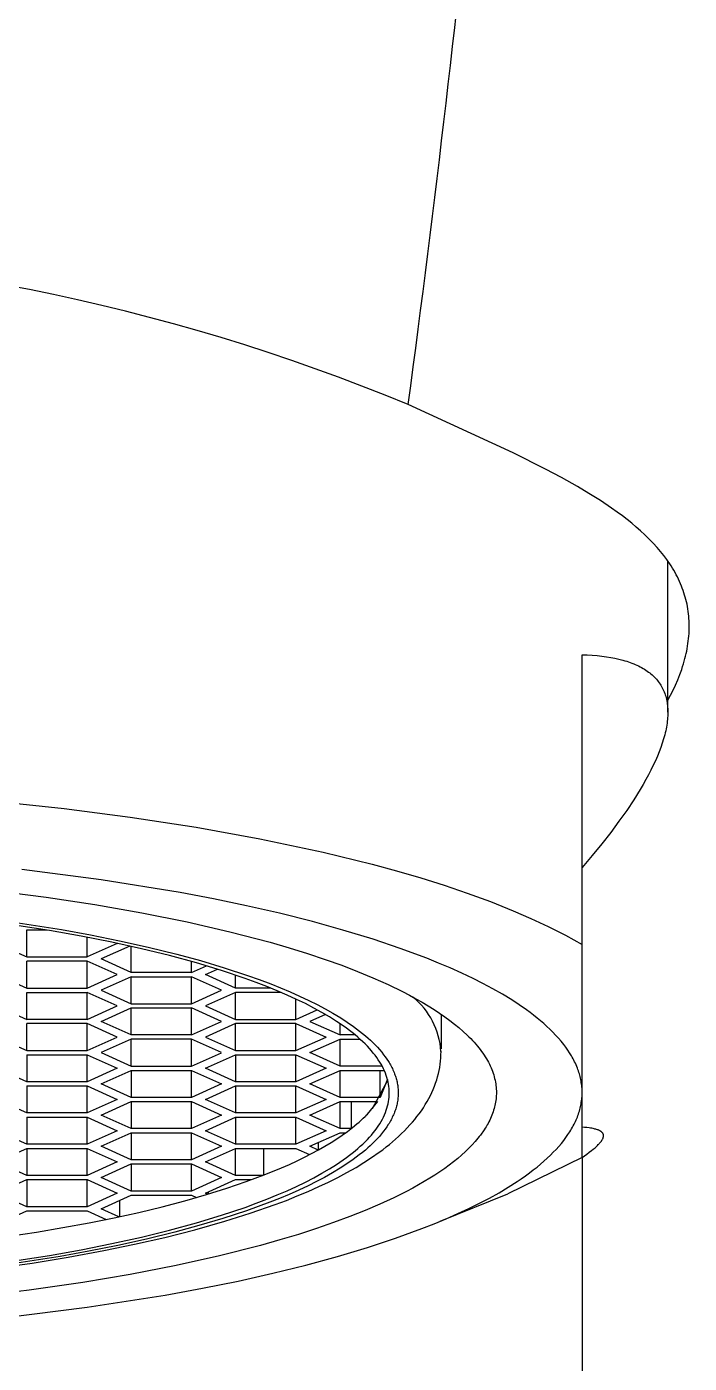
# Model space of a CAD drawing. Extents: x 6992 to 7586, y -5808 to -5388.
# Drawn here: x 7392.72 to 7400.45, y -5657.65 to -5642.06 of the extents above; entities that cross this region are included whole.
import ezdxf

# ---------------------------------------------------------------- set-up
doc = ezdxf.new("R2010")
doc.units = 0
doc.header["$LTSCALE"] = 7
doc.header["$MEASUREMENT"] = 0
doc.layers.get('0').update_dxf_attribs({"color": 2, "linetype": 'CONTINUOUS'})
doc.layers.add('Make2D 표시선', color=7, linetype='CONTINUOUS')
doc.layers.add('Make2D 표시선 - Tangent', color=7, linetype='CONTINUOUS')

msp = doc.modelspace()

# ---------------------------------------------------------------- linework, layer by layer
at = {"color": 2}
for p, q in [((7392.722, -5652.594), (7392.956, -5652.594)), ((7392.722, -5652.91), (7392.722, -5652.595)), ((7393.426, -5652.91), (7393.426, -5652.679)), ((7392.371, -5652.752), (7392.722, -5652.91)), ((7393.777, -5652.752), (7393.426, -5652.91)), ((7393.926, -5652.783), (7393.589, -5652.934)), ((7393.771, -5652.749), (7393.778, -5652.752)), ((7393.941, -5653.092), (7393.941, -5652.786)), ((7392.722, -5652.91), (7393.426, -5652.91)), ((7393.426, -5652.958), (7392.722, -5652.958)), ((7392.722, -5653.274), (7392.722, -5652.959)), ((7393.778, -5653.116), (7393.426, -5652.959)), ((7393.426, -5653.274), (7393.426, -5652.959)), ((7393.941, -5653.092), (7393.589, -5652.934)), ((7394.644, -5653.092), (7394.644, -5652.963)), ((7394.644, -5653.092), (7394.818, -5653.014)), ((7394.808, -5653.116), (7394.948, -5653.053)), ((7392.371, -5653.116), (7392.722, -5653.274)), ((7393.426, -5653.274), (7393.777, -5653.116)), ((7393.941, -5653.141), (7393.589, -5653.298)), ((7394.644, -5653.092), (7393.941, -5653.092)), ((7393.941, -5653.141), (7394.644, -5653.141)), ((7393.941, -5653.456), (7393.941, -5653.141)), ((7394.996, -5653.298), (7394.644, -5653.141)), ((7394.644, -5653.456), (7394.644, -5653.141)), ((7395.159, -5653.274), (7394.808, -5653.116)), ((7395.159, -5653.274), (7395.159, -5653.122)), ((7392.722, -5653.274), (7393.426, -5653.274)), ((7392.722, -5653.638), (7392.722, -5653.323)), ((7392.722, -5653.323), (7393.426, -5653.323)), ((7393.426, -5653.638), (7393.426, -5653.323)), ((7393.778, -5653.48), (7393.426, -5653.323)), ((7393.589, -5653.298), (7393.941, -5653.456)), ((7394.644, -5653.456), (7394.996, -5653.298)), ((7395.159, -5653.323), (7394.808, -5653.48)), ((7395.569, -5653.274), (7395.159, -5653.274)), ((7395.159, -5653.638), (7395.159, -5653.323)), ((7395.686, -5653.323), (7395.159, -5653.323)), ((7392.371, -5653.48), (7392.722, -5653.638)), ((7393.426, -5653.638), (7393.777, -5653.48)), ((7393.589, -5653.662), (7393.941, -5653.505)), ((7393.941, -5653.456), (7394.644, -5653.456)), ((7393.941, -5653.505), (7394.644, -5653.505)), ((7393.941, -5653.82), (7393.941, -5653.505)), ((7394.996, -5653.662), (7394.644, -5653.505)), ((7394.644, -5653.82), (7394.644, -5653.505)), ((7394.808, -5653.48), (7395.159, -5653.638)), ((7395.863, -5653.638), (7395.863, -5653.401)), ((7393.426, -5653.638), (7392.722, -5653.638)), ((7393.941, -5653.82), (7393.589, -5653.662)), ((7394.644, -5653.82), (7394.996, -5653.662)), ((7395.159, -5653.638), (7395.863, -5653.638)), ((7395.863, -5653.638), (7396.11, -5653.527)), ((7396.207, -5653.581), (7396.026, -5653.662)), ((7396.026, -5653.662), (7396.378, -5653.82)), ((7393.426, -5653.687), (7392.722, -5653.687)), ((7392.722, -5654.002), (7392.722, -5653.687)), ((7393.778, -5653.844), (7393.426, -5653.687)), ((7393.426, -5654.002), (7393.426, -5653.687)), ((7394.644, -5653.82), (7393.941, -5653.82)), ((7395.159, -5653.687), (7394.808, -5653.844)), ((7395.863, -5653.687), (7395.159, -5653.687)), ((7395.159, -5654.002), (7395.159, -5653.687)), ((7395.863, -5653.687), (7396.214, -5653.844)), ((7395.863, -5654.002), (7395.863, -5653.687)), ((7396.378, -5653.82), (7396.378, -5653.689)), ((7396.553, -5653.82), (7396.378, -5653.82)), ((7392.371, -5653.844), (7392.722, -5654.002)), ((7393.426, -5654.002), (7393.777, -5653.844)), ((7393.941, -5653.869), (7393.589, -5654.026)), ((7393.941, -5654.184), (7393.941, -5653.869)), ((7394.644, -5653.869), (7393.941, -5653.869)), ((7394.644, -5654.184), (7394.644, -5653.869)), ((7394.996, -5654.026), (7394.644, -5653.869)), ((7394.808, -5653.844), (7395.159, -5654.002)), ((7395.863, -5654.002), (7396.214, -5653.844)), ((7396.026, -5654.026), (7396.378, -5653.869)), ((7396.378, -5654.184), (7396.378, -5653.869)), ((7396.378, -5653.869), (7396.61, -5653.869)), ((7392.722, -5654.002), (7393.426, -5654.002)), ((7392.722, -5654.051), (7392.722, -5654.366)), ((7392.722, -5654.051), (7393.426, -5654.051)), ((7393.426, -5654.366), (7393.426, -5654.051)), ((7393.426, -5654.051), (7393.778, -5654.208)), ((7393.589, -5654.026), (7393.941, -5654.184)), ((7394.644, -5654.184), (7394.996, -5654.027)), ((7394.808, -5654.208), (7395.159, -5654.051)), ((7395.159, -5654.002), (7395.863, -5654.002)), ((7395.159, -5654.051), (7395.863, -5654.051)), ((7395.159, -5654.051), (7395.159, -5654.366)), ((7395.863, -5654.366), (7395.863, -5654.051)), ((7395.863, -5654.051), (7396.214, -5654.208)), ((7396.378, -5654.184), (7396.026, -5654.026)), ((7392.722, -5654.366), (7392.371, -5654.209)), ((7393.778, -5654.208), (7393.426, -5654.366)), ((7393.589, -5654.391), (7393.941, -5654.233)), ((7393.941, -5654.184), (7394.644, -5654.184)), ((7393.941, -5654.233), (7394.644, -5654.233)), ((7393.941, -5654.233), (7393.941, -5654.548)), ((7394.644, -5654.548), (7394.644, -5654.233)), ((7394.644, -5654.233), (7394.996, -5654.391)), ((7395.159, -5654.366), (7394.808, -5654.209)), ((7396.214, -5654.208), (7395.863, -5654.366)), ((7396.026, -5654.391), (7396.378, -5654.233)), ((7396.868, -5654.184), (7396.378, -5654.184)), ((7396.378, -5654.233), (7396.893, -5654.233)), ((7396.378, -5654.548), (7396.378, -5654.233)), ((7396.844, -5654.548), (7396.844, -5654.233)), ((7393.426, -5654.366), (7392.722, -5654.366)), ((7392.722, -5654.415), (7392.722, -5654.73)), ((7392.722, -5654.415), (7393.426, -5654.415)), ((7393.426, -5654.73), (7393.426, -5654.415)), ((7393.426, -5654.415), (7393.778, -5654.573)), ((7393.941, -5654.548), (7393.589, -5654.391)), ((7394.996, -5654.391), (7394.644, -5654.548)), ((7394.808, -5654.573), (7395.159, -5654.415)), ((7395.863, -5654.366), (7395.159, -5654.366)), ((7395.159, -5654.415), (7395.863, -5654.415)), ((7395.159, -5654.415), (7395.159, -5654.73)), ((7395.863, -5654.73), (7395.863, -5654.415)), ((7395.863, -5654.415), (7396.214, -5654.573)), ((7396.378, -5654.548), (7396.026, -5654.391)), ((7396.755, -5654.677), (7396.933, -5654.348)), ((7396.93, -5654.335), (7396.844, -5654.548)), ((7392.722, -5654.73), (7392.371, -5654.573)), ((7393.778, -5654.573), (7393.426, -5654.73)), ((7393.589, -5654.755), (7393.941, -5654.597)), ((7394.644, -5654.548), (7393.941, -5654.548)), ((7393.941, -5654.597), (7394.644, -5654.597)), ((7393.941, -5654.597), (7393.941, -5654.912)), ((7394.644, -5654.597), (7394.996, -5654.755)), ((7394.644, -5654.912), (7394.644, -5654.597)), ((7395.159, -5654.73), (7394.808, -5654.573)), ((7396.214, -5654.573), (7395.863, -5654.73)), ((7396.026, -5654.755), (7396.378, -5654.597)), ((7396.844, -5654.548), (7396.378, -5654.548)), ((7396.378, -5654.597), (7396.813, -5654.597)), ((7396.378, -5654.912), (7396.378, -5654.597)), ((7396.51, -5654.911), (7396.51, -5654.597)), ((7396.813, -5654.597), (7396.695, -5654.744)), ((7393.426, -5654.73), (7392.722, -5654.73)), ((7393.941, -5654.912), (7393.589, -5654.755)), ((7394.996, -5654.755), (7394.644, -5654.912)), ((7395.863, -5654.73), (7395.159, -5654.73)), ((7396.378, -5654.912), (7396.026, -5654.755)), ((7396.683, -5654.756), (7396.67, -5654.77)), ((7396.684, -5654.756), (7396.696, -5654.744)), ((7392.722, -5654.779), (7393.426, -5654.779)), ((7392.722, -5654.78), (7392.722, -5655.094)), ((7393.426, -5655.094), (7393.426, -5654.779)), ((7393.426, -5654.779), (7393.778, -5654.937)), ((7394.644, -5654.912), (7393.941, -5654.912)), ((7394.808, -5654.937), (7395.159, -5654.779)), ((7395.159, -5654.779), (7395.863, -5654.779)), ((7395.159, -5654.779), (7395.159, -5655.094)), ((7395.863, -5654.779), (7396.214, -5654.937)), ((7395.863, -5655.094), (7395.863, -5654.779)), ((7396.507, -5654.912), (7396.378, -5654.912)), ((7392.722, -5655.094), (7392.371, -5654.937)), ((7393.778, -5654.937), (7393.426, -5655.094)), ((7393.589, -5655.119), (7393.941, -5654.961)), ((7393.941, -5654.961), (7394.644, -5654.961)), ((7393.941, -5654.961), (7393.941, -5655.276)), ((7394.644, -5655.276), (7394.644, -5654.961)), ((7394.644, -5654.961), (7394.996, -5655.119)), ((7395.159, -5655.094), (7394.808, -5654.937)), ((7396.214, -5654.937), (7395.863, -5655.094)), ((7396.026, -5655.119), (7396.378, -5654.961)), ((7396.126, -5655.16), (7396.126, -5655.074)), ((7396.378, -5654.961), (7396.442, -5654.961)), ((7396.444, -5654.96), (7396.446, -5654.959)), ((7392.371, -5655.301), (7392.722, -5655.143)), ((7393.426, -5655.094), (7392.722, -5655.094)), ((7392.722, -5655.143), (7392.722, -5655.459)), ((7392.722, -5655.143), (7393.426, -5655.143)), ((7393.426, -5655.459), (7393.426, -5655.143)), ((7393.426, -5655.143), (7393.778, -5655.301)), ((7393.941, -5655.276), (7393.589, -5655.119)), ((7394.996, -5655.119), (7394.644, -5655.276)), ((7394.808, -5655.301), (7395.159, -5655.143)), ((7395.863, -5655.094), (7395.159, -5655.094)), ((7395.159, -5655.143), (7395.863, -5655.143)), ((7395.159, -5655.459), (7395.159, -5655.143)), ((7395.488, -5655.454), (7395.488, -5655.143)), ((7395.863, -5655.143), (7396.023, -5655.215)), ((7396.122, -5655.162), (7396.026, -5655.119)), ((7392.722, -5655.459), (7392.371, -5655.301)), ((7393.778, -5655.301), (7393.426, -5655.459)), ((7393.589, -5655.483), (7393.941, -5655.325)), ((7394.644, -5655.276), (7393.941, -5655.276)), ((7393.941, -5655.325), (7393.941, -5655.641)), ((7393.941, -5655.325), (7394.644, -5655.325)), ((7394.644, -5655.641), (7394.644, -5655.325)), ((7394.644, -5655.325), (7394.996, -5655.483)), ((7395.159, -5655.459), (7394.808, -5655.301)), ((7392.371, -5655.665), (7392.722, -5655.507)), ((7393.426, -5655.459), (7392.722, -5655.459)), ((7392.722, -5655.507), (7393.426, -5655.507)), ((7392.722, -5655.507), (7392.722, -5655.823)), ((7393.426, -5655.823), (7393.426, -5655.507)), ((7393.426, -5655.507), (7393.778, -5655.665)), ((7393.941, -5655.641), (7393.589, -5655.483)), ((7394.996, -5655.483), (7394.644, -5655.641)), ((7394.808, -5655.665), (7395.159, -5655.507)), ((7395.476, -5655.459), (7395.159, -5655.459)), ((7395.159, -5655.507), (7395.346, -5655.507)), ((7392.722, -5655.823), (7392.371, -5655.665)), ((7393.778, -5655.665), (7393.426, -5655.823)), ((7393.589, -5655.847), (7393.941, -5655.689)), ((7394.644, -5655.641), (7393.941, -5655.641)), ((7393.941, -5655.689), (7394.644, -5655.689)), ((7394.644, -5655.689), (7394.703, -5655.716)), ((7394.834, -5655.677), (7394.808, -5655.665)), ((7394.841, -5655.675), (7394.841, -5655.65)), ((7393.426, -5655.823), (7392.722, -5655.823)), ((7393.798, -5655.941), (7393.589, -5655.847)), ((7393.807, -5655.939), (7393.807, -5655.749)), ((7392.371, -5656.029), (7392.722, -5655.871)), ((7392.722, -5655.871), (7393.426, -5655.871)), ((7393.426, -5655.871), (7393.65, -5655.972))]:
    msp.add_line(p, q, dxfattribs=at)
at = {"layer": 'Make2D 표시선'}
for p, q in [((7400.201, -5650.057), (7400.201, -5648.293)), ((7399.201, -5652.767), (7399.201, -5649.386)), ((7399.201, -5654.481), (7399.201, -5652.767)), ((7397.556, -5653.576), (7397.556, -5653.983)), ((7397.556, -5654.014), (7397.556, -5654.011)), ((7399.201, -5654.502), (7399.201, -5654.481)), ((7399.201, -5655.25), (7399.201, -5654.502)), ((7399.201, -5655.25), (7398.333, -5655.672)), ((7399.201, -5655.25), (7399.201, -5657.96)), ((7397.547, -5655.993), (7398.333, -5655.672))]:
    msp.add_line(p, q, dxfattribs=at)
for points in [[(7400.201, -5649.915), (7400.233, -5649.857), (7400.262, -5649.798), (7400.29, -5649.739), (7400.317, -5649.678), (7400.341, -5649.617), (7400.363, -5649.556), (7400.374, -5649.524), (7400.384, -5649.493), (7400.393, -5649.461), (7400.401, -5649.43), (7400.409, -5649.401), (7400.415, -5649.372), (7400.421, -5649.344), (7400.427, -5649.315), (7400.432, -5649.286), (7400.436, -5649.256), (7400.44, -5649.227), (7400.444, -5649.198), (7400.447, -5649.169), (7400.449, -5649.139), (7400.45, -5649.11), (7400.451, -5649.08), (7400.451, -5649.051), (7400.451, -5649.022), (7400.45, -5648.992), (7400.448, -5648.963), (7400.446, -5648.935), (7400.443, -5648.907), (7400.439, -5648.88), (7400.435, -5648.852), (7400.43, -5648.825), (7400.425, -5648.797), (7400.419, -5648.77), (7400.412, -5648.743), (7400.405, -5648.716), (7400.397, -5648.689), (7400.389, -5648.663), (7400.38, -5648.636), (7400.37, -5648.61), (7400.36, -5648.584), (7400.35, -5648.558), (7400.339, -5648.533), (7400.326, -5648.506), (7400.313, -5648.479), (7400.299, -5648.453), (7400.285, -5648.426), (7400.27, -5648.401), (7400.255, -5648.375), (7400.239, -5648.35), (7400.223, -5648.325), (7400.206, -5648.3), (7400.189, -5648.276), (7400.153, -5648.228), (7400.116, -5648.181), (7400.077, -5648.136), (7400.031, -5648.085), (7399.983, -5648.036), (7399.934, -5647.988), (7399.884, -5647.941), (7399.833, -5647.896), (7399.78, -5647.852), (7399.726, -5647.809), (7399.672, -5647.767), (7399.609, -5647.721), (7399.545, -5647.675), (7399.414, -5647.588), (7399.281, -5647.504), (7399.146, -5647.424), (7398.961, -5647.32), (7398.774, -5647.221), (7398.395, -5647.031), (7397.174, -5646.468)], [(7399.201, -5649.386), (7399.261, -5649.388), (7399.319, -5649.392), (7399.376, -5649.396), (7399.431, -5649.402), (7399.484, -5649.409), (7399.535, -5649.417), (7399.584, -5649.426), (7399.631, -5649.437), (7399.677, -5649.448), (7399.699, -5649.455), (7399.721, -5649.461), (7399.742, -5649.468), (7399.763, -5649.476), (7399.783, -5649.483), (7399.803, -5649.491), (7399.822, -5649.499), (7399.841, -5649.508), (7399.86, -5649.516), (7399.878, -5649.526), (7399.895, -5649.535), (7399.912, -5649.545), (7399.929, -5649.555), (7399.945, -5649.565), (7399.96, -5649.576), (7399.975, -5649.587), (7399.99, -5649.598), (7400.004, -5649.609), (7400.018, -5649.621), (7400.031, -5649.633), (7400.044, -5649.646), (7400.056, -5649.659), (7400.068, -5649.672), (7400.079, -5649.685), (7400.09, -5649.699), (7400.1, -5649.713), (7400.11, -5649.727), (7400.119, -5649.742), (7400.128, -5649.757), (7400.136, -5649.772), (7400.144, -5649.787), (7400.151, -5649.803), (7400.158, -5649.819), (7400.165, -5649.836), (7400.17, -5649.853), (7400.176, -5649.87), (7400.181, -5649.887), (7400.185, -5649.905), (7400.189, -5649.923), (7400.192, -5649.941), (7400.195, -5649.96), (7400.197, -5649.979), (7400.199, -5649.998), (7400.2, -5650.017), (7400.201, -5650.037), (7400.201, -5650.057), (7400.201, -5650.078), (7400.2, -5650.099), (7400.199, -5650.12), (7400.197, -5650.141), (7400.195, -5650.162), (7400.192, -5650.184), (7400.189, -5650.206), (7400.185, -5650.229), (7400.181, -5650.251), (7400.176, -5650.274), (7400.17, -5650.297), (7400.165, -5650.321), (7400.151, -5650.368), (7400.136, -5650.417), (7400.119, -5650.467), (7400.1, -5650.517), (7400.079, -5650.569), (7400.056, -5650.622), (7400.031, -5650.675), (7400.004, -5650.73), (7399.975, -5650.786), (7399.945, -5650.842), (7399.912, -5650.9), (7399.878, -5650.958), (7399.803, -5651.078), (7399.721, -5651.201), (7399.631, -5651.328), (7399.535, -5651.458), (7399.431, -5651.592), (7399.319, -5651.729), (7399.201, -5651.869)], [(7392.384, -5651.097), (7393.158, -5651.18), (7393.93, -5651.279), (7394.7, -5651.398), (7395.442, -5651.532), (7396.179, -5651.688), (7396.751, -5651.829), (7397.036, -5651.906), (7397.318, -5651.989), (7397.591, -5652.074), (7397.862, -5652.166), (7398.131, -5652.265), (7398.397, -5652.371), (7398.603, -5652.46), (7398.806, -5652.555), (7398.906, -5652.605), (7399.006, -5652.657), (7399.104, -5652.711), (7399.201, -5652.767)], [(7399.201, -5654.481), (7399.201, -5654.463), (7399.2, -5654.445), (7399.199, -5654.428), (7399.197, -5654.41), (7399.195, -5654.393), (7399.192, -5654.375), (7399.189, -5654.358), (7399.186, -5654.341), (7399.182, -5654.324), (7399.178, -5654.306), (7399.174, -5654.289), (7399.169, -5654.272), (7399.164, -5654.256), (7399.158, -5654.239), (7399.152, -5654.222), (7399.146, -5654.206), (7399.138, -5654.187), (7399.131, -5654.169), (7399.123, -5654.151), (7399.114, -5654.133), (7399.105, -5654.116), (7399.096, -5654.098), (7399.086, -5654.081), (7399.076, -5654.063), (7399.055, -5654.03), (7399.034, -5653.996), (7399.011, -5653.964), (7398.987, -5653.932), (7398.956, -5653.894), (7398.925, -5653.858), (7398.892, -5653.822), (7398.859, -5653.787), (7398.824, -5653.753), (7398.789, -5653.72), (7398.753, -5653.687), (7398.716, -5653.656), (7398.676, -5653.623), (7398.636, -5653.59), (7398.594, -5653.559), (7398.553, -5653.528), (7398.467, -5653.469), (7398.38, -5653.412), (7398.271, -5653.345), (7398.159, -5653.281), (7398.045, -5653.221), (7397.93, -5653.163), (7397.797, -5653.099), (7397.663, -5653.039), (7397.527, -5652.981), (7397.39, -5652.926), (7397.078, -5652.81), (7396.763, -5652.704), (7396.41, -5652.596), (7396.055, -5652.498), (7395.672, -5652.401), (7395.287, -5652.313), (7394.9, -5652.233), (7394.512, -5652.16), (7393.592, -5652.01), (7392.667, -5651.889)], [(7392.364, -5652.138), (7392.948, -5652.213), (7393.516, -5652.299), (7394.066, -5652.395), (7394.593, -5652.501), (7395.092, -5652.616), (7395.562, -5652.739), (7395.784, -5652.804), (7395.997, -5652.87), (7396.202, -5652.939), (7396.397, -5653.008), (7396.582, -5653.079), (7396.758, -5653.152), (7396.939, -5653.232), (7397.107, -5653.314), (7397.187, -5653.356), (7397.263, -5653.397), (7397.337, -5653.439), (7397.407, -5653.481), (7397.475, -5653.523), (7397.539, -5653.565), (7397.6, -5653.608), (7397.658, -5653.65), (7397.713, -5653.693), (7397.765, -5653.735), (7397.814, -5653.778), (7397.86, -5653.821), (7397.881, -5653.842), (7397.902, -5653.863), (7397.923, -5653.885), (7397.942, -5653.906), (7397.961, -5653.927), (7397.979, -5653.949), (7397.996, -5653.97), (7398.013, -5653.991), (7398.028, -5654.012), (7398.044, -5654.034), (7398.058, -5654.055), (7398.072, -5654.076), (7398.085, -5654.097), (7398.097, -5654.118), (7398.108, -5654.139), (7398.119, -5654.161), (7398.129, -5654.182), (7398.139, -5654.203), (7398.147, -5654.224), (7398.156, -5654.244), (7398.163, -5654.265), (7398.17, -5654.286), (7398.176, -5654.307), (7398.181, -5654.328), (7398.186, -5654.348), (7398.19, -5654.369), (7398.193, -5654.389), (7398.196, -5654.41), (7398.198, -5654.43), (7398.2, -5654.451), (7398.201, -5654.471), (7398.201, -5654.491), (7398.201, -5654.51), (7398.2, -5654.528), (7398.199, -5654.547), (7398.197, -5654.566), (7398.195, -5654.584), (7398.192, -5654.603), (7398.188, -5654.622), (7398.184, -5654.641), (7398.18, -5654.66), (7398.175, -5654.679), (7398.169, -5654.698), (7398.163, -5654.717), (7398.156, -5654.736), (7398.149, -5654.755), (7398.141, -5654.774), (7398.133, -5654.793), (7398.124, -5654.812), (7398.114, -5654.832), (7398.104, -5654.851), (7398.093, -5654.87), (7398.082, -5654.89), (7398.07, -5654.909), (7398.058, -5654.928), (7398.044, -5654.948), (7398.031, -5654.967), (7398.016, -5654.987), (7398.001, -5655.006), (7397.986, -5655.025), (7397.97, -5655.045), (7397.953, -5655.064), (7397.917, -5655.103), (7397.88, -5655.142), (7397.839, -5655.181), (7397.796, -5655.221), (7397.75, -5655.26), (7397.702, -5655.298), (7397.652, -5655.337), (7397.598, -5655.376), (7397.543, -5655.415), (7397.484, -5655.454), (7397.423, -5655.492), (7397.36, -5655.531), (7397.293, -5655.569), (7397.225, -5655.607), (7397.153, -5655.645), (7397.003, -5655.72), (7396.842, -5655.794), (7396.672, -5655.867), (7396.491, -5655.939), (7396.301, -5656.009), (7396.101, -5656.078), (7395.892, -5656.146), (7395.674, -5656.211), (7395.448, -5656.275), (7394.97, -5656.396), (7394.464, -5656.509), (7393.931, -5656.612), (7393.376, -5656.706), (7392.749, -5656.796), (7392.106, -5656.874)], [(7396.952, -5654.496), (7396.951, -5654.471), (7396.949, -5654.445), (7396.947, -5654.42), (7396.943, -5654.395), (7396.938, -5654.369), (7396.932, -5654.344), (7396.925, -5654.318), (7396.916, -5654.292), (7396.907, -5654.266), (7396.896, -5654.24), (7396.884, -5654.214), (7396.871, -5654.188), (7396.856, -5654.162), (7396.841, -5654.136), (7396.824, -5654.11), (7396.806, -5654.084), (7396.786, -5654.057), (7396.765, -5654.031), (7396.743, -5654.005), (7396.72, -5653.978), (7396.696, -5653.952), (7396.67, -5653.925), (7396.642, -5653.899), (7396.614, -5653.873), (7396.584, -5653.846), (7396.553, -5653.82), (7396.52, -5653.793), (7396.486, -5653.767), (7396.451, -5653.741), (7396.415, -5653.714), (7396.337, -5653.662), (7396.255, -5653.61), (7396.166, -5653.558), (7396.073, -5653.507), (7395.974, -5653.455), (7395.87, -5653.405), (7395.76, -5653.355), (7395.645, -5653.305), (7395.525, -5653.256), (7395.4, -5653.208), (7395.27, -5653.161), (7394.995, -5653.068), (7394.701, -5652.979), (7394.389, -5652.894), (7394.06, -5652.814), (7393.717, -5652.737), (7393.359, -5652.666), (7392.99, -5652.6), (7392.22, -5652.484)], [(7392.365, -5652.473), (7393.129, -5652.592), (7393.467, -5652.653), (7393.804, -5652.721), (7394.139, -5652.796), (7394.473, -5652.878), (7394.75, -5652.953), (7395.026, -5653.036), (7395.299, -5653.126), (7395.435, -5653.174), (7395.569, -5653.225), (7395.682, -5653.27), (7395.794, -5653.317), (7395.905, -5653.366), (7396.014, -5653.417), (7396.109, -5653.465), (7396.202, -5653.514), (7396.294, -5653.566), (7396.385, -5653.62), (7396.46, -5653.669), (7396.534, -5653.721), (7396.571, -5653.747), (7396.606, -5653.775), (7396.641, -5653.803), (7396.676, -5653.832), (7396.705, -5653.857), (7396.733, -5653.882), (7396.76, -5653.908), (7396.787, -5653.935), (7396.813, -5653.963), (7396.838, -5653.991), (7396.863, -5654.02), (7396.886, -5654.05), (7396.905, -5654.075), (7396.924, -5654.102), (7396.941, -5654.129), (7396.95, -5654.142), (7396.958, -5654.156), (7396.966, -5654.17), (7396.973, -5654.184), (7396.981, -5654.198), (7396.988, -5654.213), (7396.995, -5654.227), (7397.001, -5654.242), (7397.007, -5654.257), (7397.013, -5654.272), (7397.018, -5654.285), (7397.023, -5654.299), (7397.027, -5654.312), (7397.031, -5654.326), (7397.035, -5654.34), (7397.039, -5654.354), (7397.042, -5654.368), (7397.045, -5654.382), (7397.047, -5654.396), (7397.05, -5654.41), (7397.051, -5654.424), (7397.053, -5654.438), (7397.054, -5654.453), (7397.055, -5654.467), (7397.056, -5654.481), (7397.056, -5654.496)], [(7391.94, -5656.594), (7392.784, -5656.48), (7393.204, -5656.411), (7393.623, -5656.334), (7393.979, -5656.261), (7394.333, -5656.181), (7394.684, -5656.092), (7395.033, -5655.993), (7395.329, -5655.9), (7395.622, -5655.798), (7395.751, -5655.75), (7395.878, -5655.698), (7396.005, -5655.645), (7396.131, -5655.589), (7396.242, -5655.536), (7396.351, -5655.482), (7396.458, -5655.424), (7396.564, -5655.364), (7396.655, -5655.308), (7396.745, -5655.25), (7396.832, -5655.189), (7396.875, -5655.158), (7396.917, -5655.125), (7396.954, -5655.096), (7396.99, -5655.066), (7397.026, -5655.035), (7397.061, -5655.004), (7397.095, -5654.971), (7397.129, -5654.939), (7397.161, -5654.905), (7397.193, -5654.87), (7397.221, -5654.839), (7397.249, -5654.806), (7397.275, -5654.773), (7397.301, -5654.739), (7397.326, -5654.704), (7397.35, -5654.669), (7397.372, -5654.633), (7397.394, -5654.597), (7397.413, -5654.562), (7397.431, -5654.527), (7397.448, -5654.492), (7397.464, -5654.456), (7397.479, -5654.419), (7397.492, -5654.382), (7397.505, -5654.345), (7397.516, -5654.307), (7397.525, -5654.271), (7397.533, -5654.235), (7397.54, -5654.198), (7397.546, -5654.162), (7397.55, -5654.125), (7397.553, -5654.088), (7397.555, -5654.051), (7397.556, -5654.014)], [(7392.22, -5656.507), (7392.99, -5656.391), (7393.359, -5656.325), (7393.717, -5656.254), (7394.06, -5656.178), (7394.389, -5656.097), (7394.701, -5656.012), (7394.995, -5655.923), (7395.27, -5655.831), (7395.4, -5655.783), (7395.525, -5655.735), (7395.645, -5655.686), (7395.76, -5655.637), (7395.87, -5655.586), (7395.974, -5655.536), (7396.073, -5655.485), (7396.166, -5655.433), (7396.255, -5655.381), (7396.337, -5655.329), (7396.415, -5655.277), (7396.451, -5655.251), (7396.486, -5655.224), (7396.52, -5655.198), (7396.553, -5655.172), (7396.584, -5655.145), (7396.614, -5655.119), (7396.642, -5655.092), (7396.67, -5655.066), (7396.696, -5655.04), (7396.72, -5655.013), (7396.743, -5654.987), (7396.765, -5654.96), (7396.786, -5654.934), (7396.806, -5654.908), (7396.824, -5654.882), (7396.841, -5654.855), (7396.856, -5654.829), (7396.871, -5654.803), (7396.884, -5654.777), (7396.896, -5654.751), (7396.907, -5654.725), (7396.916, -5654.699), (7396.925, -5654.673), (7396.932, -5654.648), (7396.938, -5654.622), (7396.943, -5654.597), (7396.947, -5654.571), (7396.949, -5654.546), (7396.951, -5654.521), (7396.952, -5654.496)], [(7397.056, -5654.496), (7397.056, -5654.51), (7397.055, -5654.524), (7397.054, -5654.539), (7397.053, -5654.553), (7397.051, -5654.568), (7397.05, -5654.582), (7397.047, -5654.596), (7397.045, -5654.61), (7397.042, -5654.624), (7397.039, -5654.638), (7397.035, -5654.652), (7397.031, -5654.666), (7397.027, -5654.68), (7397.023, -5654.694), (7397.018, -5654.707), (7397.013, -5654.721), (7397.007, -5654.736), (7397.001, -5654.751), (7396.994, -5654.765), (7396.987, -5654.78), (7396.98, -5654.794), (7396.973, -5654.809), (7396.965, -5654.823), (7396.957, -5654.837), (7396.949, -5654.851), (7396.94, -5654.864), (7396.922, -5654.891), (7396.904, -5654.918), (7396.885, -5654.944), (7396.861, -5654.974), (7396.836, -5655.003), (7396.811, -5655.031), (7396.784, -5655.058), (7396.757, -5655.085), (7396.73, -5655.112), (7396.702, -5655.137), (7396.673, -5655.162), (7396.638, -5655.191), (7396.602, -5655.22), (7396.566, -5655.247), (7396.53, -5655.274), (7396.455, -5655.325), (7396.379, -5655.374), (7396.288, -5655.429), (7396.195, -5655.481), (7396.101, -5655.531), (7396.006, -5655.578), (7395.895, -5655.63), (7395.783, -5655.679), (7395.671, -5655.726), (7395.557, -5655.771), (7395.421, -5655.822), (7395.285, -5655.871), (7395.01, -5655.961), (7394.732, -5656.043), (7394.452, -5656.119), (7394.119, -5656.2), (7393.785, -5656.274), (7393.448, -5656.342), (7393.111, -5656.403), (7392.349, -5656.52)], [(7392.473, -5657.115), (7393.427, -5656.996), (7394.336, -5656.854), (7394.771, -5656.775), (7395.19, -5656.69), (7395.594, -5656.6), (7395.98, -5656.505), (7396.347, -5656.405), (7396.696, -5656.3), (7397.024, -5656.192), (7397.331, -5656.079), (7397.477, -5656.022), (7397.617, -5655.963), (7397.751, -5655.904), (7397.88, -5655.844), (7398.003, -5655.783), (7398.121, -5655.722), (7398.232, -5655.66), (7398.338, -5655.597), (7398.443, -5655.53), (7398.492, -5655.497), (7398.541, -5655.463), (7398.587, -5655.429), (7398.632, -5655.395), (7398.675, -5655.361), (7398.716, -5655.327), (7398.756, -5655.293), (7398.794, -5655.258), (7398.831, -5655.224), (7398.865, -5655.189), (7398.898, -5655.155), (7398.929, -5655.12), (7398.959, -5655.085), (7398.987, -5655.051), (7399.012, -5655.016), (7399.036, -5654.982), (7399.059, -5654.948), (7399.069, -5654.931), (7399.079, -5654.914), (7399.089, -5654.897), (7399.098, -5654.879), (7399.107, -5654.862), (7399.116, -5654.845), (7399.124, -5654.828), (7399.132, -5654.811), (7399.139, -5654.794), (7399.146, -5654.777), (7399.152, -5654.759), (7399.158, -5654.742), (7399.164, -5654.725), (7399.169, -5654.708), (7399.174, -5654.691), (7399.179, -5654.674), (7399.183, -5654.656), (7399.186, -5654.639), (7399.19, -5654.622), (7399.192, -5654.605), (7399.195, -5654.588), (7399.197, -5654.57), (7399.199, -5654.553), (7399.2, -5654.536), (7399.201, -5654.519), (7399.201, -5654.502)], [(7392.196, -5656.215), (7392.836, -5656.121), (7393.45, -5656.012), (7393.744, -5655.952), (7394.029, -5655.889), (7394.303, -5655.823), (7394.566, -5655.754), (7394.818, -5655.682), (7395.056, -5655.607), (7395.282, -5655.53), (7395.494, -5655.451), (7395.693, -5655.37), (7395.786, -5655.329), (7395.876, -5655.287), (7395.963, -5655.246), (7396.046, -5655.203), (7396.125, -5655.161), (7396.2, -5655.118), (7396.272, -5655.075), (7396.34, -5655.032), (7396.404, -5654.988), (7396.464, -5654.945), (7396.521, -5654.901), (7396.574, -5654.858), (7396.6, -5654.836), (7396.624, -5654.814), (7396.647, -5654.792), (7396.67, -5654.77)], [(7399.201, -5655.25), (7399.257, -5655.21), (7399.285, -5655.189), (7399.312, -5655.168), (7399.332, -5655.152), (7399.352, -5655.135), (7399.371, -5655.117), (7399.38, -5655.108), (7399.39, -5655.099), (7399.396, -5655.093), (7399.402, -5655.086), (7399.408, -5655.079), (7399.414, -5655.072), (7399.42, -5655.065), (7399.423, -5655.061), (7399.426, -5655.057), (7399.428, -5655.054), (7399.431, -5655.05), (7399.433, -5655.046), (7399.436, -5655.042), (7399.439, -5655.037), (7399.44, -5655.034), (7399.442, -5655.031), (7399.443, -5655.028), (7399.444, -5655.026), (7399.445, -5655.023), (7399.446, -5655.02), (7399.447, -5655.017), (7399.448, -5655.016), (7399.448, -5655.014), (7399.449, -5655.013), (7399.449, -5655.011), (7399.449, -5655.01), (7399.45, -5655.008), (7399.45, -5655.007), (7399.45, -5655.005), (7399.451, -5655.004), (7399.451, -5655.002), (7399.451, -5655.001), (7399.451, -5654.999), (7399.451, -5654.998), (7399.451, -5654.996), (7399.451, -5654.995), (7399.451, -5654.994), (7399.451, -5654.993), (7399.451, -5654.991), (7399.451, -5654.99), (7399.451, -5654.989), (7399.451, -5654.988), (7399.45, -5654.986), (7399.45, -5654.985), (7399.45, -5654.984), (7399.45, -5654.983), (7399.449, -5654.982), (7399.449, -5654.98), (7399.449, -5654.979), (7399.448, -5654.978), (7399.448, -5654.977), (7399.447, -5654.976), (7399.447, -5654.974), (7399.446, -5654.973), (7399.446, -5654.972), (7399.445, -5654.971), (7399.445, -5654.97), (7399.444, -5654.969), (7399.443, -5654.968), (7399.443, -5654.967), (7399.442, -5654.966), (7399.441, -5654.965), (7399.44, -5654.963), (7399.44, -5654.962), (7399.439, -5654.961), (7399.438, -5654.961), (7399.437, -5654.96), (7399.436, -5654.958), (7399.435, -5654.957), (7399.434, -5654.956), (7399.433, -5654.955), (7399.431, -5654.954), (7399.43, -5654.953), (7399.429, -5654.951), (7399.428, -5654.95), (7399.425, -5654.948), (7399.422, -5654.946), (7399.42, -5654.945), (7399.417, -5654.943), (7399.414, -5654.941), (7399.41, -5654.939), (7399.406, -5654.937), (7399.403, -5654.935), (7399.399, -5654.933), (7399.395, -5654.931), (7399.388, -5654.928), (7399.379, -5654.925), (7399.37, -5654.922), (7399.36, -5654.919), (7399.351, -5654.917), (7399.342, -5654.914), (7399.332, -5654.912), (7399.313, -5654.908), (7399.299, -5654.906), (7399.285, -5654.904), (7399.257, -5654.9), (7399.229, -5654.898), (7399.201, -5654.895)]]:
    msp.add_lwpolyline(points, dxfattribs=at)
for centre, radius, start, end in [((7388.201, -5668.097), 23.416, 67.469, 112.5329), ((7396.661, -5654.072), 0.896, 3.8849, 50.7924)]:
    msp.add_arc(centre, radius, start, end, dxfattribs=at)
at = {"layer": 'Make2D 표시선 - Tangent'}
msp.add_arc((7192.985, -5619.104), 206.014, 352.3671, 356.30879, dxfattribs=at)

doc.saveas('drawing.dxf')
